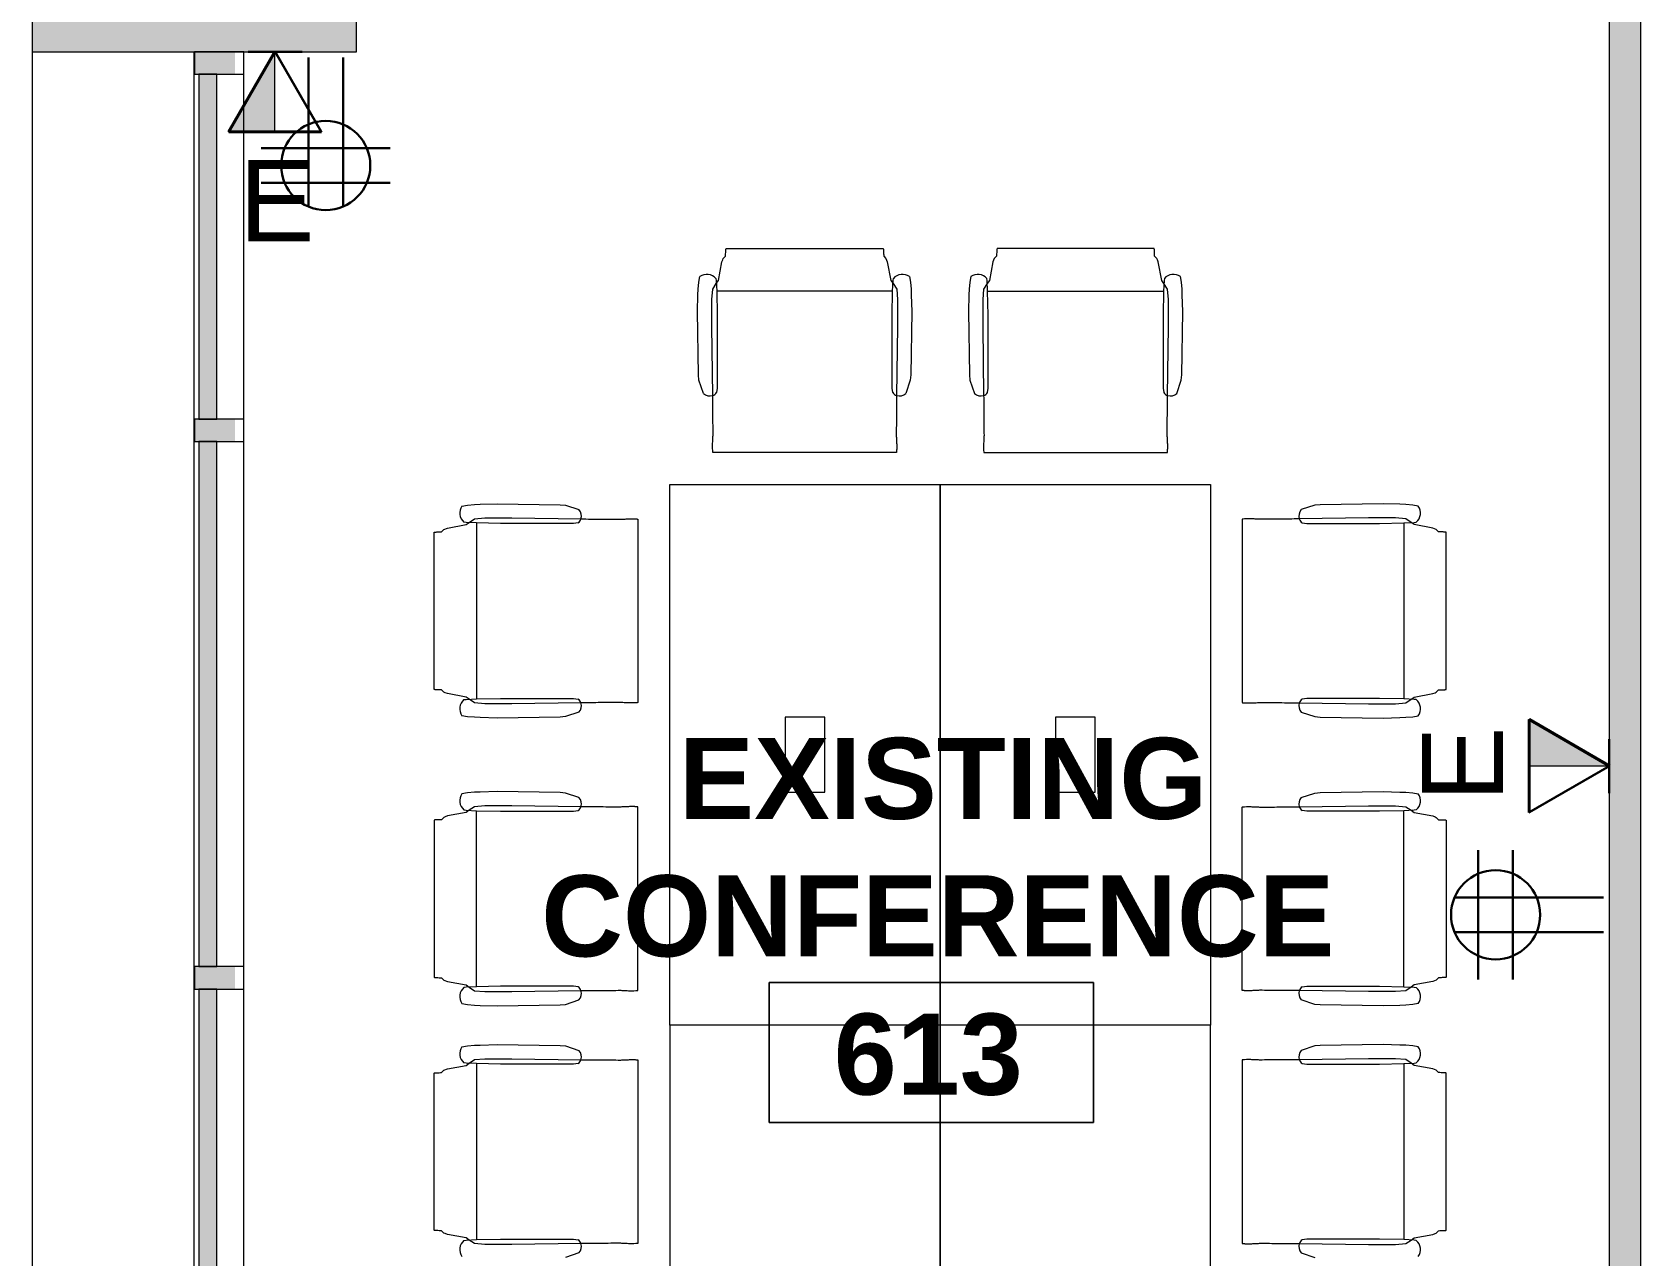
# Model space of a CAD drawing. Header units: inches. Extents: x 385 to 2249, y -1773 to -36.
# Drawn here: x 392.5 to 571, y -246.5 to -110.7 of the extents above; entities that cross this region are included whole.
import ezdxf

# ---------------------------------------------------------------- set-up
doc = ezdxf.new("R2010")
doc.units = ezdxf.units.IN
doc.header["$MEASUREMENT"] = 0
for name, color, linetype, lineweight in [('A-ANNO-NOTE', 131, 'Continuous', 30), ('A-AREA-IDEN', 2, 'Continuous', 9), ('A-DETL', 90, 'Continuous', 9), ('A-GLAZ-CURT', 52, 'Continuous', 13), ('A-GLAZ-CWMG', 51, 'Continuous', 13), ('A-WALL', 113, 'Continuous', 13), ('A-WALL-PATT', 111, 'Continuous', 13), ('I-FURN', 30, 'Continuous', 9), ('I-FURN-PNLS', 30, 'Continuous', 9), ('I-WALL', 2, 'Continuous', 13)]:
    doc.layers.add(name, color=color, linetype=linetype, lineweight=lineweight)
doc.styles.add('Swis721 Lt BT', font='swissl.ttf', dxfattribs={"height": 9})
doc.styles.add('Swis721 Lt BT_B', font='', dxfattribs={"height": 9})
doc.styles.get('Swis721 Lt BT_B').set_extended_font_data('Swis721 Lt BT', bold=True)

# ---------------------------------------------------------------- blocks, each defined once
blk = doc.blocks.new('System Panel - Glazed 2-5041578-Level 6 POWER _ SIGNAL')
at = {"layer": 'A-GLAZ-CURT', "lineweight": 9}
blk.add_hatch(color=7, dxfattribs=at).paths.add_polyline_path([(-19.13, 0.25), (19.13, 0.25), (19.13, 2.25), (-19.13, 2.25)], flags=0)
at = {"layer": 'A-GLAZ-CURT', "color": 8, "lineweight": 20}
for p, q in [((19.13, 2.25), (-19.13, 2.25)), ((-19.13, 2.25), (-19.13, 0.25)), ((19.13, 0.25), (19.13, 2.25)), ((-19.13, 0.25), (19.13, 0.25))]:
    blk.add_line(p, q, dxfattribs=at)
blk = doc.blocks.new('Rectangular Mullion - 2_5_ x 5_ rectangular-5019623-Level 6 POWER _ SIGNAL')
at = {"layer": 'A-GLAZ-CWMG', "lineweight": 9}
blk.add_hatch(color=7, dxfattribs=at).paths.add_polyline_path([(0, 1.76), (0, -2.75), (-2.5, -2.75), (-2.5, 1.76), (-1.23, 1.76)], flags=0)
at = {"layer": 'A-GLAZ-CWMG', "color": 8, "lineweight": 20}
for p, q in [((-2.5, 2.75), (0, 2.75)), ((-2.5, -2.75), (-2.5, 2.75)), ((0, 2.75), (0, -2.75)), ((0, -2.75), (-2.5, -2.75))]:
    blk.add_line(p, q, dxfattribs=at)
blk = doc.blocks.new('System Panel - Glazed 2-5123525-Level 6 POWER _ SIGNAL')
at = {"layer": 'A-GLAZ-CURT', "lineweight": 9}
blk.add_hatch(color=7, dxfattribs=at).paths.add_polyline_path([(-29.125, 0.25), (29.125, 0.25), (29.125, 2.25), (-29.125, 2.25)], flags=0)
at = {"layer": 'A-GLAZ-CURT', "color": 8, "lineweight": 20}
for p, q in [((29.125, 2.25), (-29.125, 2.25)), ((-29.125, 2.25), (-29.125, 0.25)), ((29.125, 0.25), (29.125, 2.25)), ((-29.125, 0.25), (29.125, 0.25))]:
    blk.add_line(p, q, dxfattribs=at)
blk = doc.blocks.new('System Panel - Glazed 2-5123496-Level 6 POWER _ SIGNAL')
at = {"layer": 'A-GLAZ-CURT', "lineweight": 9}
blk.add_hatch(color=7, dxfattribs=at).paths.add_polyline_path([(-28.375, 0.25), (28.375, 0.25), (28.375, 2.25), (-28.375, 2.25)], flags=0)
at = {"layer": 'A-GLAZ-CURT', "color": 8, "lineweight": 20}
for p, q in [((28.375, 2.25), (-28.375, 2.25)), ((-28.375, 2.25), (-28.375, 0.25)), ((28.375, 0.25), (28.375, 2.25)), ((-28.375, 0.25), (28.375, 0.25))]:
    blk.add_line(p, q, dxfattribs=at)
blk = doc.blocks.new('F - CONF TABLE _4 RECTANGULAR-12 CHAIRS_1 - F - CONF TABLE _4 RECTANGULAR-12 CHAIRS_-5385720-Level 6 POWER _ SIGNAL')
at = {"layer": 'I-FURN'}
for p, q in [((-22.75, 56.16), (-5.32, 56.16)), ((22.75, 56.16), (5.32, 56.16)), ((37.25, 56.16), (54.68, 56.16)), ((-23.61, 52.61), (-23.21, 54.68)), ((-23.21, 54.68), (-23.13, 54.92)), ((-23.13, 54.92), (-23.06, 55.06)), ((-23.06, 55.06), (-22.8, 55.32)), ((-5.26, 55.32), (-5.01, 55.06)), ((-5.01, 55.06), (-4.86, 54.68)), ((-4.86, 54.68), (-4.46, 52.61)), ((4.86, 54.68), (4.46, 52.61)), ((5.01, 55.06), (4.86, 54.68)), ((5.26, 55.32), (5.01, 55.06)), ((23.06, 55.06), (22.8, 55.32)), ((23.13, 54.92), (23.06, 55.06)), ((23.21, 54.68), (23.13, 54.92)), ((23.61, 52.61), (23.21, 54.68)), ((36.39, 52.61), (36.79, 54.68)), ((36.79, 54.68), (36.87, 54.92)), ((36.87, 54.92), (36.94, 55.06)), ((36.94, 55.06), (37.2, 55.32)), ((54.74, 55.32), (54.99, 55.06)), ((54.99, 55.06), (55.14, 54.68)), ((55.14, 54.68), (55.54, 52.61)), ((-24.24, 51.68), (-23.84, 52.28)), ((-23.88, 52.84), (-23.86, 52.61)), ((-23.86, 52.61), (-23.79, 51.45)), ((-23.84, 52.28), (-23.61, 52.61)), ((-4.46, 52.61), (-4.23, 52.28)), ((-4.27, 51.45), (-4.21, 52.61)), ((-4.23, 52.28), (-3.82, 51.68)), ((-4.21, 52.61), (-4.19, 52.84)), ((-2.41, 53.06), (-2.3, 52.45)), ((-2.3, 52.45), (-2.23, 51.68)), ((2.3, 52.45), (2.23, 51.68)), ((2.41, 53.06), (2.3, 52.45)), ((4.23, 52.28), (3.82, 51.68)), ((4.21, 52.61), (4.19, 52.84)), ((4.27, 51.45), (4.21, 52.61)), ((4.46, 52.61), (4.23, 52.28)), ((23.84, 52.28), (23.61, 52.61)), ((23.86, 52.61), (23.79, 51.45)), ((24.24, 51.68), (23.84, 52.28)), ((23.88, 52.84), (23.86, 52.61)), ((25.77, 52.45), (25.66, 53.06)), ((25.84, 51.68), (25.77, 52.45)), ((34.16, 51.68), (34.23, 52.45)), ((34.23, 52.45), (34.34, 53.06)), ((35.76, 51.68), (36.16, 52.28)), ((36.12, 52.84), (36.14, 52.61)), ((36.14, 52.61), (36.21, 51.45)), ((36.16, 52.28), (36.39, 52.61)), ((55.54, 52.61), (55.77, 52.28)), ((55.73, 51.45), (55.79, 52.61)), ((55.77, 52.28), (56.18, 51.68)), ((55.79, 52.61), (55.81, 52.84)), ((57.59, 53.06), (57.7, 52.45)), ((57.7, 52.45), (57.77, 51.68)), ((-24.35, 50.52), (-24.24, 51.68)), ((-24.35, 47.52), (-24.35, 50.52)), ((-23.79, 51.45), (-23.75, 48.77)), ((-4.27, 51.45), (-23.79, 51.45)), ((-4.32, 48.77), (-4.27, 51.45)), ((-3.82, 51.68), (-3.72, 50.52)), ((-3.72, 50.52), (-3.72, 47.52)), ((-2.23, 51.68), (-2.2, 51.03)), ((-2.2, 51.03), (-2.15, 49.17)), ((2.2, 51.03), (2.15, 49.17)), ((2.23, 51.68), (2.2, 51.03)), ((3.82, 51.68), (3.72, 50.52)), ((3.72, 50.52), (3.72, 47.52)), ((4.32, 48.77), (4.27, 51.45)), ((4.27, 51.45), (23.79, 51.45)), ((23.79, 51.45), (23.75, 48.77)), ((24.35, 50.52), (24.24, 51.68)), ((24.35, 47.52), (24.35, 50.52)), ((25.87, 51.03), (25.84, 51.68)), ((25.92, 49.17), (25.87, 51.03)), ((34.08, 49.17), (34.13, 51.03)), ((34.13, 51.03), (34.16, 51.68)), ((35.65, 50.52), (35.76, 51.68)), ((35.65, 47.52), (35.65, 50.52)), ((36.21, 51.45), (36.25, 48.77)), ((55.73, 51.45), (36.21, 51.45)), ((55.68, 48.77), (55.73, 51.45)), ((56.18, 51.68), (56.28, 50.52)), ((56.28, 50.52), (56.28, 47.52)), ((57.77, 51.68), (57.8, 51.03)), ((57.8, 51.03), (57.85, 49.17)), ((-23.75, 48.77), (-23.75, 40.68)), ((-4.32, 40.68), (-4.32, 48.77)), ((-2.15, 49.17), (-2.25, 42.17)), ((2.15, 49.17), (2.25, 42.17)), ((4.32, 40.68), (4.32, 48.77)), ((23.75, 48.77), (23.75, 40.68)), ((25.82, 42.17), (25.92, 49.17)), ((34.18, 42.17), (34.08, 49.17)), ((36.25, 48.77), (36.25, 40.68)), ((55.68, 40.68), (55.68, 48.77)), ((57.85, 49.17), (57.75, 42.17)), ((-24.24, 39.85), (-24.35, 47.52)), ((-3.72, 47.52), (-3.83, 39.85)), ((3.72, 47.52), (3.83, 39.85)), ((24.24, 39.85), (24.35, 47.52)), ((35.76, 39.85), (35.65, 47.52)), ((56.28, 47.52), (56.17, 39.85)), ((-25.27, 40.08), (-25.76, 41.58)), ((-2.31, 41.58), (-2.8, 40.08)), ((-2.25, 42.17), (-2.31, 41.58)), ((2.25, 42.17), (2.31, 41.58)), ((2.31, 41.58), (2.8, 40.08)), ((25.27, 40.08), (25.76, 41.58)), ((25.76, 41.58), (25.82, 42.17)), ((34.24, 41.58), (34.18, 42.17)), ((34.73, 40.08), (34.24, 41.58)), ((57.69, 41.58), (57.2, 40.08)), ((57.75, 42.17), (57.69, 41.58)), ((-23.75, 40.68), (-23.81, 40.18)), ((-4.26, 40.18), (-4.32, 40.68)), ((4.26, 40.18), (4.32, 40.68)), ((23.75, 40.68), (23.81, 40.18)), ((36.25, 40.68), (36.19, 40.18)), ((55.74, 40.18), (55.68, 40.68)), ((-3.86, 33.53), (-24.2, 33.53)), ((3.86, 33.53), (24.2, 33.53)), ((56.14, 33.53), (35.8, 33.53)), ((71.58, 26.76), (72.17, 26.82)), ((72.17, 26.82), (79.17, 26.92)), ((79.17, 26.92), (81.03, 26.87)), ((81.03, 26.87), (81.68, 26.84)), ((81.68, 26.84), (82.45, 26.77)), ((63.53, 4.86), (63.53, 25.2)), ((69.85, 25.24), (77.52, 25.35)), ((70.08, 26.27), (71.58, 26.76)), ((77.52, 25.35), (80.52, 25.35)), ((80.52, 25.35), (81.68, 25.24)), ((81.68, 25.24), (82.28, 24.84)), ((82.45, 26.77), (83.06, 26.66)), ((70.68, 24.75), (70.18, 24.81)), ((78.77, 24.75), (70.68, 24.75)), ((81.45, 24.79), (78.77, 24.75)), ((82.61, 24.86), (81.45, 24.79)), ((81.45, 5.27), (81.45, 24.79)), ((82.28, 24.84), (82.61, 24.61)), ((82.84, 24.88), (82.61, 24.86)), ((82.61, 24.61), (84.68, 24.21)), ((84.68, 24.21), (84.92, 24.13)), ((84.92, 24.13), (85.06, 24.06)), ((85.06, 24.06), (85.32, 23.8)), ((86.16, 23.75), (86.16, 6.32)), ((82.61, 5.46), (82.28, 5.23)), ((84.68, 5.86), (82.61, 5.46)), ((85.06, 6.01), (84.68, 5.86)), ((85.32, 6.26), (85.06, 6.01)), ((77.52, 4.72), (69.85, 4.83)), ((71.58, 3.31), (70.08, 3.8)), ((70.18, 5.26), (70.68, 5.32)), ((70.68, 5.32), (78.77, 5.32)), ((80.52, 4.72), (77.52, 4.72)), ((78.77, 5.32), (81.45, 5.27)), ((81.68, 4.82), (80.52, 4.72)), ((81.45, 5.27), (82.61, 5.21)), ((82.28, 5.23), (81.68, 4.82)), ((82.61, 5.21), (82.84, 5.19)), ((72.17, 3.25), (71.58, 3.31)), ((79.17, 3.15), (72.17, 3.25)), ((81.03, 3.2), (79.17, 3.15)), ((81.68, 3.23), (81.03, 3.2)), ((82.45, 3.3), (81.68, 3.23)), ((83.06, 3.41), (82.45, 3.3)), ((71.58, -3.31), (70.08, -3.8)), ((72.17, -3.25), (71.58, -3.31)), ((79.17, -3.15), (72.17, -3.25)), ((81.03, -3.2), (79.17, -3.15)), ((81.68, -3.23), (81.03, -3.2)), ((82.45, -3.3), (81.68, -3.23)), ((83.06, -3.41), (82.45, -3.3)), ((63.53, -4.86), (63.53, -25.2)), ((77.52, -4.72), (69.85, -4.83)), ((70.18, -5.26), (70.68, -5.32)), ((70.68, -5.32), (78.77, -5.32)), ((80.52, -4.72), (77.52, -4.72)), ((78.77, -5.32), (81.45, -5.27)), ((81.68, -4.82), (80.52, -4.72)), ((81.45, -5.27), (82.61, -5.21)), ((81.45, -5.27), (81.45, -24.79)), ((82.28, -5.23), (81.68, -4.82)), ((82.61, -5.46), (82.28, -5.23)), ((82.61, -5.21), (82.84, -5.19)), ((84.68, -5.86), (82.61, -5.46)), ((85.06, -6.01), (84.68, -5.86)), ((85.32, -6.26), (85.06, -6.01)), ((86.16, -23.75), (86.16, -6.32)), ((70.68, -24.75), (70.18, -24.81)), ((78.77, -24.75), (70.68, -24.75)), ((81.45, -24.79), (78.77, -24.75)), ((82.61, -24.86), (81.45, -24.79)), ((81.68, -25.24), (82.28, -24.84)), ((82.28, -24.84), (82.61, -24.61)), ((82.61, -24.61), (84.68, -24.21)), ((82.84, -24.88), (82.61, -24.86)), ((84.68, -24.21), (84.92, -24.13)), ((84.92, -24.13), (85.06, -24.06)), ((85.06, -24.06), (85.32, -23.8)), ((69.85, -25.24), (77.52, -25.35)), ((70.08, -26.27), (71.58, -26.76)), ((71.58, -26.76), (72.17, -26.82)), ((77.52, -25.35), (80.52, -25.35)), ((80.52, -25.35), (81.68, -25.24)), ((81.68, -26.84), (82.45, -26.77)), ((82.45, -26.77), (83.06, -26.66)), ((72.17, -26.82), (79.17, -26.92)), ((79.17, -26.92), (81.03, -26.87)), ((81.03, -26.87), (81.68, -26.84)), ((-3.86, -33.53), (-24.2, -33.53)), ((3.86, -33.53), (24.2, -33.53)), ((56.14, -33.53), (35.8, -33.53)), ((-25.27, -40.08), (-25.76, -41.58)), ((-24.24, -39.85), (-24.35, -47.52)), ((-23.75, -40.68), (-23.81, -40.18)), ((-23.75, -48.77), (-23.75, -40.68)), ((-4.26, -40.18), (-4.32, -40.68)), ((-4.32, -40.68), (-4.32, -48.77)), ((-3.72, -47.52), (-3.83, -39.85)), ((-2.31, -41.58), (-2.8, -40.08)), ((2.31, -41.58), (2.8, -40.08)), ((3.72, -47.52), (3.83, -39.85)), ((4.26, -40.18), (4.32, -40.68)), ((4.32, -40.68), (4.32, -48.77)), ((23.75, -40.68), (23.81, -40.18)), ((23.75, -48.77), (23.75, -40.68)), ((24.24, -39.85), (24.35, -47.52)), ((25.27, -40.08), (25.76, -41.58)), ((34.73, -40.08), (34.24, -41.58)), ((35.76, -39.85), (35.65, -47.52)), ((36.25, -40.68), (36.19, -40.18)), ((36.25, -48.77), (36.25, -40.68)), ((55.74, -40.18), (55.68, -40.68)), ((55.68, -40.68), (55.68, -48.77)), ((56.28, -47.52), (56.17, -39.85)), ((57.69, -41.58), (57.2, -40.08)), ((-2.25, -42.17), (-2.31, -41.58)), ((-2.15, -49.17), (-2.25, -42.17)), ((2.15, -49.17), (2.25, -42.17)), ((2.25, -42.17), (2.31, -41.58)), ((25.76, -41.58), (25.82, -42.17)), ((25.82, -42.17), (25.92, -49.17)), ((34.18, -42.17), (34.08, -49.17)), ((34.24, -41.58), (34.18, -42.17)), ((57.75, -42.17), (57.69, -41.58)), ((57.85, -49.17), (57.75, -42.17)), ((-24.35, -47.52), (-24.35, -50.52)), ((-3.72, -50.52), (-3.72, -47.52)), ((3.72, -50.52), (3.72, -47.52)), ((24.35, -47.52), (24.35, -50.52)), ((35.65, -47.52), (35.65, -50.52)), ((56.28, -50.52), (56.28, -47.52)), ((-23.79, -51.45), (-23.75, -48.77)), ((-4.32, -48.77), (-4.27, -51.45)), ((-2.2, -51.03), (-2.15, -49.17)), ((2.2, -51.03), (2.15, -49.17)), ((4.32, -48.77), (4.27, -51.45)), ((23.79, -51.45), (23.75, -48.77)), ((25.92, -49.17), (25.87, -51.03)), ((34.08, -49.17), (34.13, -51.03)), ((36.21, -51.45), (36.25, -48.77)), ((55.68, -48.77), (55.73, -51.45)), ((57.8, -51.03), (57.85, -49.17)), ((-24.35, -50.52), (-24.24, -51.68)), ((-24.24, -51.68), (-23.84, -52.28)), ((-23.86, -52.61), (-23.79, -51.45)), ((-4.27, -51.45), (-23.79, -51.45)), ((-4.27, -51.45), (-4.21, -52.61)), ((-4.23, -52.28), (-3.82, -51.68)), ((-3.82, -51.68), (-3.72, -50.52)), ((-2.3, -52.45), (-2.23, -51.68)), ((-2.23, -51.68), (-2.2, -51.03)), ((2.23, -51.68), (2.2, -51.03)), ((2.3, -52.45), (2.23, -51.68)), ((3.82, -51.68), (3.72, -50.52)), ((4.23, -52.28), (3.82, -51.68)), ((4.27, -51.45), (4.21, -52.61)), ((4.27, -51.45), (23.79, -51.45)), ((23.86, -52.61), (23.79, -51.45)), ((24.24, -51.68), (23.84, -52.28)), ((24.35, -50.52), (24.24, -51.68)), ((25.84, -51.68), (25.77, -52.45)), ((25.87, -51.03), (25.84, -51.68)), ((34.13, -51.03), (34.16, -51.68)), ((34.16, -51.68), (34.23, -52.45)), ((35.65, -50.52), (35.76, -51.68)), ((35.76, -51.68), (36.16, -52.28)), ((36.14, -52.61), (36.21, -51.45)), ((55.73, -51.45), (36.21, -51.45)), ((55.73, -51.45), (55.79, -52.61)), ((55.77, -52.28), (56.18, -51.68)), ((56.18, -51.68), (56.28, -50.52)), ((57.7, -52.45), (57.77, -51.68)), ((57.77, -51.68), (57.8, -51.03)), ((-23.88, -52.84), (-23.86, -52.61)), ((-23.84, -52.28), (-23.61, -52.61)), ((-23.61, -52.61), (-23.21, -54.68)), ((-4.86, -54.68), (-4.46, -52.61)), ((-4.46, -52.61), (-4.23, -52.28)), ((-4.21, -52.61), (-4.19, -52.84)), ((-2.41, -53.06), (-2.3, -52.45)), ((2.41, -53.06), (2.3, -52.45)), ((4.21, -52.61), (4.19, -52.84)), ((4.46, -52.61), (4.23, -52.28)), ((4.86, -54.68), (4.46, -52.61)), ((23.61, -52.61), (23.21, -54.68)), ((23.84, -52.28), (23.61, -52.61)), ((23.88, -52.84), (23.86, -52.61)), ((25.77, -52.45), (25.66, -53.06)), ((34.23, -52.45), (34.34, -53.06)), ((36.12, -52.84), (36.14, -52.61)), ((36.16, -52.28), (36.39, -52.61)), ((36.39, -52.61), (36.79, -54.68)), ((55.14, -54.68), (55.54, -52.61)), ((55.54, -52.61), (55.77, -52.28)), ((55.79, -52.61), (55.81, -52.84)), ((57.59, -53.06), (57.7, -52.45)), ((-23.21, -54.68), (-23.13, -54.92)), ((-23.13, -54.92), (-23.06, -55.06)), ((-23.06, -55.06), (-22.8, -55.32)), ((-5.26, -55.32), (-5.01, -55.06)), ((-5.01, -55.06), (-4.86, -54.68)), ((5.01, -55.06), (4.86, -54.68)), ((5.26, -55.32), (5.01, -55.06)), ((23.06, -55.06), (22.8, -55.32)), ((23.13, -54.92), (23.06, -55.06)), ((23.21, -54.68), (23.13, -54.92)), ((36.79, -54.68), (36.87, -54.92)), ((36.87, -54.92), (36.94, -55.06)), ((36.94, -55.06), (37.2, -55.32)), ((54.74, -55.32), (54.99, -55.06)), ((54.99, -55.06), (55.14, -54.68)), ((-22.75, -56.16), (-5.32, -56.16)), ((22.75, -56.16), (5.32, -56.16)), ((37.25, -56.16), (54.68, -56.16))]:
    blk.add_line(p, q, dxfattribs=at)
for centre, radius, start, end in [((-24.89, 51.99), 1.32, 40.065, 125.935), ((-3.18, 51.99), 1.32, 54.065, 139.935), ((3.18, 51.99), 1.32, 40.065, 125.935), ((24.89, 51.99), 1.32, 54.065, 139.935), ((35.11, 51.99), 1.32, 40.065, 125.935), ((56.82, 51.99), 1.32, 54.065, 139.935), ((-24.55, 40.93), 1.12, 229.743, 286.0891), ((-24.47, 40.6), 0.781, 286.8466, 327.6782), ((-3.6, 40.6), 0.781, 212.3218, 253.1534), ((-3.52, 40.93), 1.12, 253.9109, 310.257), ((3.52, 40.93), 1.12, 229.743, 286.0891), ((3.6, 40.6), 0.781, 286.8466, 327.6782), ((24.47, 40.6), 0.781, 212.3218, 253.1534), ((24.55, 40.93), 1.12, 253.9109, 310.257), ((35.45, 40.93), 1.12, 229.743, 286.0891), ((35.53, 40.6), 0.781, 286.8466, 327.6782), ((56.4, 40.6), 0.781, 212.3218, 253.1534), ((56.48, 40.93), 1.12, 253.9109, 310.257), ((70.93, 25.55), 1.12, 139.743, 196.0891), ((70.6, 25.47), 0.781, 196.8466, 237.6782), ((81.99, 25.89), 1.32, 310.065, 35.935), ((70.93, 4.52), 1.12, 163.9109, 220.257), ((70.6, 4.6), 0.781, 122.3218, 163.1534), ((81.99, 4.18), 1.32, 324.065, 49.935), ((81.99, -4.18), 1.32, 310.065, 35.935), ((70.93, -4.52), 1.12, 139.743, 196.0891), ((70.6, -4.6), 0.781, 196.8466, 237.6782), ((70.6, -25.47), 0.781, 122.3218, 163.1534), ((81.99, -25.89), 1.32, 324.065, 49.935), ((70.93, -25.55), 1.12, 163.9109, 220.257), ((-24.55, -40.93), 1.12, 73.9109, 130.257), ((-24.47, -40.6), 0.781, 32.3218, 73.1534), ((-3.6, -40.6), 0.781, 106.8466, 147.6782), ((-3.52, -40.93), 1.12, 49.743, 106.0891), ((3.52, -40.93), 1.12, 73.9109, 130.257), ((3.6, -40.6), 0.781, 32.3218, 73.1534), ((24.47, -40.6), 0.781, 106.8466, 147.6782), ((24.55, -40.93), 1.12, 49.743, 106.0891), ((35.45, -40.93), 1.12, 73.9109, 130.257), ((35.53, -40.6), 0.781, 32.3218, 73.1534), ((56.4, -40.6), 0.781, 106.8466, 147.6782), ((56.48, -40.93), 1.12, 49.743, 106.0891), ((-24.89, -51.99), 1.32, 234.065, 319.935), ((-3.18, -51.99), 1.32, 220.065, 305.935), ((3.18, -51.99), 1.32, 234.065, 319.935), ((24.89, -51.99), 1.32, 220.065, 305.935), ((35.11, -51.99), 1.32, 234.065, 319.935), ((56.82, -51.99), 1.32, 220.065, 305.935)]:
    blk.add_arc(centre, radius, start, end, dxfattribs=at)
for points, knots in [([(-22.8, 55.32), (-22.8, 55.37), (-22.8, 55.51), (-22.8, 55.69), (-22.79, 55.84), (-22.78, 55.94), (-22.78, 56.03), (-22.77, 56.09), (-22.76, 56.14), (-22.75, 56.16), (-22.75, 56.16)], [-1, -1, -1, -1, -0.888889, -0.666667, -0.555556, -0.444444, -0.333333, -0.222222, -0.111111, 0, 0, 0, 0]), ([(-5.32, 56.16), (-5.32, 56.16), (-5.31, 56.14), (-5.3, 56.09), (-5.29, 56), (-5.27, 55.78), (-5.27, 55.51), (-5.26, 55.32)], [-1, -1, -1, -1, -0.888889, -0.777778, -0.666667, -0.444444, 0, 0, 0, 0]), ([(5.32, 56.16), (5.32, 56.16), (5.31, 56.14), (5.3, 56.09), (5.29, 56.03), (5.29, 55.94), (5.28, 55.84), (5.27, 55.69), (5.27, 55.51), (5.26, 55.37), (5.26, 55.32)], [0, 0, 0, 0, 0.111111, 0.222222, 0.333333, 0.444444, 0.555556, 0.666667, 0.888889, 1, 1, 1, 1]), ([(22.8, 55.32), (22.8, 55.51), (22.79, 55.78), (22.78, 56), (22.77, 56.09), (22.76, 56.14), (22.75, 56.16), (22.75, 56.16)], [0, 0, 0, 0, 0.444444, 0.666667, 0.777778, 0.888889, 1, 1, 1, 1]), ([(37.2, 55.32), (37.2, 55.37), (37.2, 55.51), (37.2, 55.69), (37.21, 55.84), (37.22, 55.94), (37.22, 56.03), (37.23, 56.09), (37.24, 56.14), (37.25, 56.16), (37.25, 56.16)], [-1, -1, -1, -1, -0.888889, -0.666667, -0.555556, -0.444444, -0.333333, -0.222222, -0.111111, 0, 0, 0, 0]), ([(54.68, 56.16), (54.68, 56.16), (54.69, 56.14), (54.7, 56.09), (54.71, 56), (54.73, 55.78), (54.73, 55.51), (54.74, 55.32)], [-1, -1, -1, -1, -0.888889, -0.777778, -0.666667, -0.444444, 0, 0, 0, 0]), ([(-24.2, 33.53), (-24.21, 33.53), (-24.23, 33.6), (-24.25, 33.9), (-24.25, 34.23), (-24.25, 34.39), (-24.25, 34.47)], [-1, -1, -1, -1, -0.727273, -0.363636, -0.181818, 0, 0, 0, 0]), ([(-3.82, 34.47), (-3.82, 34.35), (-3.82, 34.14), (-3.82, 33.91), (-3.83, 33.77), (-3.83, 33.69), (-3.84, 33.62), (-3.85, 33.56), (-3.86, 33.53), (-3.86, 33.53), (-3.86, 33.53)], [-1, -1, -1, -1, -0.727273, -0.545455, -0.454545, -0.363636, -0.272727, -0.181818, -0.090909, 0, 0, 0, 0]), ([(3.82, 34.47), (3.82, 34.39), (3.82, 34.23), (3.82, 33.9), (3.84, 33.6), (3.86, 33.53), (3.86, 33.53)], [0, 0, 0, 0, 0.181818, 0.363636, 0.727273, 1, 1, 1, 1]), ([(24.2, 33.53), (24.21, 33.53), (24.21, 33.53), (24.22, 33.56), (24.23, 33.62), (24.23, 33.69), (24.24, 33.77), (24.25, 33.91), (24.25, 34.14), (24.25, 34.35), (24.25, 34.47)], [0, 0, 0, 0, 0.090909, 0.181818, 0.272727, 0.363636, 0.454545, 0.545455, 0.727273, 1, 1, 1, 1]), ([(35.8, 33.53), (35.79, 33.53), (35.77, 33.6), (35.75, 33.9), (35.75, 34.23), (35.75, 34.39), (35.75, 34.47)], [-1, -1, -1, -1, -0.727273, -0.363636, -0.181818, 0, 0, 0, 0]), ([(56.18, 34.47), (56.18, 34.35), (56.18, 34.14), (56.18, 33.91), (56.17, 33.77), (56.17, 33.69), (56.16, 33.62), (56.15, 33.56), (56.14, 33.53), (56.14, 33.53), (56.14, 33.53)], [-1, -1, -1, -1, -0.727273, -0.545455, -0.454545, -0.363636, -0.272727, -0.181818, -0.090909, 0, 0, 0, 0]), ([(63.53, 25.2), (63.53, 25.21), (63.6, 25.23), (63.9, 25.25), (64.23, 25.25), (64.39, 25.25), (64.47, 25.25)], [-1, -1, -1, -1, -0.727273, -0.363636, -0.181818, 0, 0, 0, 0]), ([(85.32, 23.8), (85.37, 23.8), (85.51, 23.8), (85.69, 23.8), (85.84, 23.79), (85.94, 23.78), (86.03, 23.78), (86.09, 23.77), (86.14, 23.76), (86.16, 23.75), (86.16, 23.75)], [-1, -1, -1, -1, -0.888889, -0.666667, -0.555556, -0.444444, -0.333333, -0.222222, -0.111111, 0, 0, 0, 0]), ([(86.16, 6.32), (86.16, 6.32), (86.14, 6.31), (86.09, 6.3), (86, 6.29), (85.78, 6.27), (85.51, 6.27), (85.32, 6.26)], [-1, -1, -1, -1, -0.888889, -0.777778, -0.666667, -0.444444, 0, 0, 0, 0]), ([(64.47, 4.82), (64.35, 4.82), (64.14, 4.82), (63.91, 4.82), (63.77, 4.83), (63.69, 4.83), (63.62, 4.84), (63.56, 4.85), (63.53, 4.86), (63.53, 4.86), (63.53, 4.86)], [-1, -1, -1, -1, -0.727273, -0.545455, -0.454545, -0.363636, -0.272727, -0.181818, -0.090909, 0, 0, 0, 0]), ([(64.47, -4.82), (64.39, -4.82), (64.23, -4.82), (63.9, -4.82), (63.6, -4.84), (63.53, -4.86), (63.53, -4.86)], [0, 0, 0, 0, 0.181818, 0.363636, 0.727273, 1, 1, 1, 1]), ([(86.16, -6.32), (86.16, -6.32), (86.14, -6.31), (86.09, -6.3), (86.03, -6.29), (85.94, -6.29), (85.84, -6.28), (85.69, -6.27), (85.51, -6.27), (85.37, -6.26), (85.32, -6.26)], [0, 0, 0, 0, 0.111111, 0.222222, 0.333333, 0.444444, 0.555556, 0.666667, 0.888889, 1, 1, 1, 1]), ([(85.32, -23.8), (85.51, -23.8), (85.78, -23.79), (86, -23.78), (86.09, -23.77), (86.14, -23.76), (86.16, -23.75), (86.16, -23.75)], [0, 0, 0, 0, 0.444444, 0.666667, 0.777778, 0.888889, 1, 1, 1, 1]), ([(63.53, -25.2), (63.53, -25.21), (63.53, -25.21), (63.56, -25.22), (63.62, -25.23), (63.69, -25.23), (63.77, -25.24), (63.91, -25.25), (64.14, -25.25), (64.35, -25.25), (64.47, -25.25)], [0, 0, 0, 0, 0.090909, 0.181818, 0.272727, 0.363636, 0.454545, 0.545455, 0.727273, 1, 1, 1, 1]), ([(-24.2, -33.53), (-24.21, -33.53), (-24.21, -33.53), (-24.22, -33.56), (-24.23, -33.62), (-24.23, -33.69), (-24.24, -33.77), (-24.25, -33.91), (-24.25, -34.14), (-24.25, -34.35), (-24.25, -34.47)], [0, 0, 0, 0, 0.090909, 0.181818, 0.272727, 0.363636, 0.454545, 0.545455, 0.727273, 1, 1, 1, 1]), ([(-3.82, -34.47), (-3.82, -34.39), (-3.82, -34.23), (-3.82, -33.9), (-3.84, -33.6), (-3.86, -33.53), (-3.86, -33.53)], [0, 0, 0, 0, 0.181818, 0.363636, 0.727273, 1, 1, 1, 1]), ([(3.82, -34.47), (3.82, -34.35), (3.82, -34.14), (3.82, -33.91), (3.83, -33.77), (3.83, -33.69), (3.84, -33.62), (3.85, -33.56), (3.86, -33.53), (3.86, -33.53), (3.86, -33.53)], [-1, -1, -1, -1, -0.727273, -0.545455, -0.454545, -0.363636, -0.272727, -0.181818, -0.090909, 0, 0, 0, 0]), ([(24.2, -33.53), (24.21, -33.53), (24.23, -33.6), (24.25, -33.9), (24.25, -34.23), (24.25, -34.39), (24.25, -34.47)], [-1, -1, -1, -1, -0.727273, -0.363636, -0.181818, 0, 0, 0, 0]), ([(35.8, -33.53), (35.79, -33.53), (35.79, -33.53), (35.78, -33.56), (35.77, -33.62), (35.77, -33.69), (35.76, -33.77), (35.75, -33.91), (35.75, -34.14), (35.75, -34.35), (35.75, -34.47)], [0, 0, 0, 0, 0.090909, 0.181818, 0.272727, 0.363636, 0.454545, 0.545455, 0.727273, 1, 1, 1, 1]), ([(56.18, -34.47), (56.18, -34.39), (56.18, -34.23), (56.18, -33.9), (56.16, -33.6), (56.14, -33.53), (56.14, -33.53)], [0, 0, 0, 0, 0.181818, 0.363636, 0.727273, 1, 1, 1, 1]), ([(-22.8, -55.32), (-22.8, -55.51), (-22.79, -55.78), (-22.78, -56), (-22.77, -56.09), (-22.76, -56.14), (-22.75, -56.16), (-22.75, -56.16)], [0, 0, 0, 0, 0.444444, 0.666667, 0.777778, 0.888889, 1, 1, 1, 1]), ([(-5.32, -56.16), (-5.32, -56.16), (-5.31, -56.14), (-5.3, -56.09), (-5.29, -56.03), (-5.29, -55.94), (-5.28, -55.84), (-5.27, -55.69), (-5.27, -55.51), (-5.26, -55.37), (-5.26, -55.32)], [0, 0, 0, 0, 0.111111, 0.222222, 0.333333, 0.444444, 0.555556, 0.666667, 0.888889, 1, 1, 1, 1]), ([(5.32, -56.16), (5.32, -56.16), (5.31, -56.14), (5.3, -56.09), (5.29, -56), (5.27, -55.78), (5.27, -55.51), (5.26, -55.32)], [-1, -1, -1, -1, -0.888889, -0.777778, -0.666667, -0.444444, 0, 0, 0, 0]), ([(22.8, -55.32), (22.8, -55.37), (22.8, -55.51), (22.8, -55.69), (22.79, -55.84), (22.78, -55.94), (22.78, -56.03), (22.77, -56.09), (22.76, -56.14), (22.75, -56.16), (22.75, -56.16)], [-1, -1, -1, -1, -0.888889, -0.666667, -0.555556, -0.444444, -0.333333, -0.222222, -0.111111, 0, 0, 0, 0]), ([(37.2, -55.32), (37.2, -55.51), (37.21, -55.78), (37.22, -56), (37.23, -56.09), (37.24, -56.14), (37.25, -56.16), (37.25, -56.16)], [0, 0, 0, 0, 0.444444, 0.666667, 0.777778, 0.888889, 1, 1, 1, 1]), ([(54.68, -56.16), (54.68, -56.16), (54.69, -56.14), (54.7, -56.09), (54.71, -56.03), (54.71, -55.94), (54.72, -55.84), (54.73, -55.69), (54.73, -55.51), (54.74, -55.37), (54.74, -55.32)], [0, 0, 0, 0, 0.111111, 0.222222, 0.333333, 0.444444, 0.555556, 0.666667, 0.888889, 1, 1, 1, 1])]:
    blk.add_open_spline(points, degree=3, knots=knots, dxfattribs=at)
for points in [[(-24.2, 35.44), (-24.2, 36.18), (-24.21, 37.66), (-24.23, 39.12), (-24.24, 39.85)], [(-3.83, 39.85), (-3.84, 39.12), (-3.85, 37.66), (-3.86, 36.18), (-3.87, 35.44)], [(3.83, 39.85), (3.84, 39.12), (3.85, 37.66), (3.86, 36.18), (3.87, 35.44)], [(24.2, 35.44), (24.2, 36.18), (24.21, 37.66), (24.23, 39.12), (24.24, 39.85)], [(35.8, 35.44), (35.8, 36.18), (35.79, 37.66), (35.77, 39.12), (35.76, 39.85)], [(56.17, 39.85), (56.16, 39.12), (56.15, 37.66), (56.14, 36.18), (56.13, 35.44)], [(-24.25, 34.47), (-24.24, 34.63), (-24.23, 34.96), (-24.21, 35.28), (-24.2, 35.44)], [(-3.87, 35.44), (-3.86, 35.28), (-3.84, 34.96), (-3.83, 34.63), (-3.82, 34.47)], [(3.87, 35.44), (3.86, 35.28), (3.84, 34.96), (3.83, 34.63), (3.82, 34.47)], [(24.25, 34.47), (24.24, 34.63), (24.23, 34.96), (24.21, 35.28), (24.2, 35.44)], [(35.75, 34.47), (35.76, 34.63), (35.77, 34.96), (35.79, 35.28), (35.8, 35.44)], [(56.13, 35.44), (56.14, 35.28), (56.16, 34.96), (56.17, 34.63), (56.18, 34.47)], [(64.47, 25.25), (64.63, 25.24), (64.96, 25.23), (65.28, 25.21), (65.44, 25.2)], [(65.44, 25.2), (66.18, 25.2), (67.66, 25.21), (69.12, 25.23), (69.85, 25.24)], [(65.44, 4.87), (65.28, 4.86), (64.96, 4.84), (64.63, 4.83), (64.47, 4.82)], [(69.85, 4.83), (69.12, 4.84), (67.66, 4.85), (66.18, 4.86), (65.44, 4.87)], [(65.44, -4.87), (65.28, -4.86), (64.96, -4.84), (64.63, -4.83), (64.47, -4.82)], [(69.85, -4.83), (69.12, -4.84), (67.66, -4.85), (66.18, -4.86), (65.44, -4.87)], [(64.47, -25.25), (64.63, -25.24), (64.96, -25.23), (65.28, -25.21), (65.44, -25.2)], [(65.44, -25.2), (66.18, -25.2), (67.66, -25.21), (69.12, -25.23), (69.85, -25.24)], [(-24.25, -34.47), (-24.24, -34.63), (-24.23, -34.96), (-24.21, -35.28), (-24.2, -35.44)], [(-24.2, -35.44), (-24.2, -36.18), (-24.21, -37.66), (-24.23, -39.12), (-24.24, -39.85)], [(-3.87, -35.44), (-3.86, -35.28), (-3.84, -34.96), (-3.83, -34.63), (-3.82, -34.47)], [(-3.83, -39.85), (-3.84, -39.12), (-3.85, -37.66), (-3.86, -36.18), (-3.87, -35.44)], [(3.87, -35.44), (3.86, -35.28), (3.84, -34.96), (3.83, -34.63), (3.82, -34.47)], [(3.83, -39.85), (3.84, -39.12), (3.85, -37.66), (3.86, -36.18), (3.87, -35.44)], [(24.25, -34.47), (24.24, -34.63), (24.23, -34.96), (24.21, -35.28), (24.2, -35.44)], [(24.2, -35.44), (24.2, -36.18), (24.21, -37.66), (24.23, -39.12), (24.24, -39.85)], [(35.75, -34.47), (35.76, -34.63), (35.77, -34.96), (35.79, -35.28), (35.8, -35.44)], [(35.8, -35.44), (35.8, -36.18), (35.79, -37.66), (35.77, -39.12), (35.76, -39.85)], [(56.13, -35.44), (56.14, -35.28), (56.16, -34.96), (56.17, -34.63), (56.18, -34.47)], [(56.17, -39.85), (56.16, -39.12), (56.15, -37.66), (56.14, -36.18), (56.13, -35.44)]]:
    blk.add_open_spline(points, degree=3, dxfattribs=at)
at = {"layer": 'I-FURN-PNLS'}
for p, q in [((0, 30), (-60, 30)), ((0, 0), (0, 30)), ((0, 30), (60, 30)), ((0, 0), (0, 30)), ((60, 30), (60, 0)), ((25.84, 17.19), (25.84, 12.81)), ((34.16, 17.19), (25.84, 17.19)), ((34.16, 12.81), (34.16, 17.19)), ((25.84, 12.81), (34.16, 12.81)), ((0, 0), (-60, 0)), ((-60, 0), (0, 0)), ((0, -30), (0, 0)), ((0, 0), (60, 0)), ((60, 0), (0, 0)), ((0, -30), (0, 0)), ((60, 0), (60, -30)), ((25.84, -12.81), (25.84, -17.19)), ((34.16, -12.81), (25.84, -12.81)), ((34.16, -17.19), (34.16, -12.81)), ((25.84, -17.19), (34.16, -17.19)), ((-60, -30), (0, -30)), ((60, -30), (0, -30))]:
    blk.add_line(p, q, dxfattribs=at)
blk = doc.blocks.new('Walls 123 - Walls 1-5527625-Level 6 POWER _ SIGNAL')
at = {"layer": 'A-WALL', "lineweight": 9}
h = blk.add_hatch(color=7, dxfattribs=at)
h.paths.add_polyline_path([(59.47, -481.89), (59.44, -445.95), (23.47, -445.95), (23.47, -481.89), (41.45, -481.89)], flags=0)
h.paths.add_polyline_path([(53.3, -475.4), (29.44, -475.4), (29.44, -451.99), (53.3, -451.99)], flags=0)
at = {"layer": 'A-WALL', "color": 8, "lineweight": 20}
for p, q in [((59.47, -445.95), (23.47, -445.95)), ((23.47, -445.95), (23.47, -481.89)), ((59.47, -481.89), (59.47, -445.95)), ((29.44, -452.64), (29.44, -451.99)), ((29.44, -451.99), (53.3, -451.99)), ((53.3, -451.99), (53.3, -475.4)), ((29.44, -475.4), (29.44, -474.64)), ((53.3, -475.4), (29.44, -475.4)), ((23.47, -481.89), (59.47, -481.89))]:
    blk.add_line(p, q, dxfattribs=at)
blk = doc.blocks.new('Walls 81 - Walls 3-5789354-Level 6 POWER _ SIGNAL')
at = {"layer": 'A-WALL', "lineweight": 9}
for p, q in [((40.36, -1605.91), (40.36, -2559.92)), ((58.34, -2049.92), (58.34, -1605.91))]:
    blk.add_line(p, q, dxfattribs=at)
blk = doc.blocks.new('Room Tag - Room Name and Number-3379422-Level 6 POWER _ SIGNAL')
at = {"layer": 'A-AREA-IDEN'}
for p, q in [((-0.1881, -0.1636), (-0.1881, -0.0018)), ((-0.1881, -0.0018), (0.1869, -0.0018)), ((0.1869, -0.0018), (-0.1881, -0.0018)), ((-0.1881, -0.0018), (-0.1881, -0.1636)), ((0.1869, -0.0018), (0.1869, -0.1636)), ((0.1869, -0.1636), (0.1869, -0.0018)), ((0.1869, -0.1636), (-0.1881, -0.1636)), ((-0.1881, -0.1636), (0.1869, -0.1636))]:
    blk.add_line(p, q, dxfattribs=at)

msp = doc.modelspace()

# ---------------------------------------------------------------- hatches: boundary and pattern name
at = {"layer": 'A-ANNO-NOTE', "lineweight": 9}
for points in [[(419.39, -121.75), (419.39, -112.82), (414.24, -121.75)], [(567.54, -192.1), (558.61, -186.94), (558.61, -192.1), (565.28, -192.1)]]:
    msp.add_hatch(color=256, dxfattribs=at).paths.add_polyline_path(points, flags=0)
at = {"layer": 'A-WALL-PATT', "lineweight": 9}
h = msp.add_hatch(color=7, dxfattribs=at)
h.paths.add_polyline_path([(570.97, -337.14), (570.97, -329.39), (567.47, -329.39), (567.47, -337.14)], flags=0)
h.paths.add_polyline_path([(567.47, -267.39), (570.97, -267.39), (570.97, -100.39), (567.47, -100.39), (567.47, -219.09)], flags=0)

# ---------------------------------------------------------------- linework, layer by layer
at = {"layer": 'A-ANNO-NOTE', "lineweight": 9}
for p, q in [((419.39, -112.82), (414.24, -121.75)), ((419.39, -121.75), (419.39, -112.82)), ((414.24, -121.75), (419.39, -121.75)), ((567.54, -192.1), (558.61, -186.94)), ((558.61, -186.94), (558.61, -192.1)), ((558.61, -192.1), (567.54, -192.1))]:
    msp.add_line(p, q, dxfattribs=at)
at = {"layer": 'A-ANNO-NOTE'}
for p, q in [((419.39, -112.82), (414.24, -121.75)), ((419.43, -112.89), (414.28, -121.82)), ((416.43, -112.89), (422.43, -112.89)), ((419.39, -112.82), (424.55, -121.75)), ((419.43, -112.89), (424.59, -121.82)), ((423.12, -113.54), (423.12, -130.07)), ((426.96, -113.54), (426.96, -130.07)), ((424.55, -121.75), (414.24, -121.75)), ((424.59, -121.82), (414.28, -121.82)), ((432.21, -123.59), (417.87, -123.59)), ((432.21, -127.42), (417.87, -127.42)), ((567.47, -192.14), (558.54, -186.98)), ((558.54, -197.29), (558.54, -186.98)), ((567.54, -192.1), (558.61, -186.94)), ((558.61, -197.25), (558.61, -186.94)), ((567.47, -189.14), (567.47, -195.14)), ((567.47, -192.14), (558.54, -197.29)), ((567.54, -192.1), (558.61, -197.25)), ((552.94, -215.82), (552.94, -201.47)), ((556.77, -215.82), (556.77, -201.47)), ((566.82, -206.73), (550.29, -206.73)), ((566.82, -210.56), (550.29, -210.56))]:
    msp.add_line(p, q, dxfattribs=at)
for centre in [(425.04, -125.5), (554.86, -208.64)]:
    msp.add_circle(centre, 4.95, dxfattribs=at)
at = {"layer": 'A-DETL', "lineweight": 13}
msp.add_line((415.97, -1064.14), (415.97, -114.14), dxfattribs=at)
at = {"layer": 'I-WALL', "color": 8, "lineweight": 20}
for p, q in [((567.47, -100.39), (567.47, -267.39)), ((570.97, -267.39), (570.97, -100.39))]:
    msp.add_line(p, q, dxfattribs=at)

# ---------------------------------------------------------------- block references
at = {"layer": 'A-AREA-IDEN', "xscale": 95.99999999999994, "yscale": 95.99999999999994, "zscale": 95.99999999999994}
msp.add_blockref('Room Tag - Room Name and Number-3379422-Level 6 POWER _ SIGNAL', (492.31, -215.99), dxfattribs=at)
at = {"layer": 'A-GLAZ-CURT', "lineweight": 9, "rotation": 89.9999999999994}
for name, p in [('System Panel - Glazed 2-5041578-Level 6 POWER _ SIGNAL', (413.22, -134.51)), ('System Panel - Glazed 2-5123525-Level 6 POWER _ SIGNAL', (413.22, -185.26)), ('System Panel - Glazed 2-5123496-Level 6 POWER _ SIGNAL', (413.22, -245.26))]:
    msp.add_blockref(name, p, dxfattribs=at)
at = {"layer": 'A-GLAZ-CWMG', "lineweight": 9, "extrusion": (0, 0, -1), "rotation": 90.0000000000006}
for p in [(-413.22, -112.89), (-413.22, -153.64), (-413.22, -214.39)]:
    msp.add_blockref('Rectangular Mullion - 2_5_ x 5_ rectangular-5019623-Level 6 POWER _ SIGNAL', p, dxfattribs=at)
at = {"layer": 'A-WALL', "lineweight": 9}
for name, p in [('Walls 123 - Walls 1-5527625-Level 6 POWER _ SIGNAL', (369, 369)), ('Walls 81 - Walls 3-5789354-Level 6 POWER _ SIGNAL', (352.11, 1493.03))]:
    msp.add_blockref(name, p, dxfattribs=at)
at = {"layer": 'I-FURN', "rotation": 89.99999999999979}
msp.add_blockref('F - CONF TABLE _4 RECTANGULAR-12 CHAIRS_1 - F - CONF TABLE _4 RECTANGULAR-12 CHAIRS_-5385720-Level 6 POWER _ SIGNAL', (493.22, -220.89), dxfattribs=at)

# ---------------------------------------------------------------- texts
at = {"layer": 'A-ANNO-NOTE', "lineweight": 9, "insert": (415.43, -124.91), "char_height": 9, "width": 9.393, "attachment_point": 1, "style": 'Swis721 Lt BT'}
msp.add_mtext('E', dxfattribs=at)
at = {"layer": 'A-ANNO-NOTE', "lineweight": 9, "insert": (546.68, -196.14), "char_height": 9, "width": 9.393, "attachment_point": 1, "rotation": 90, "style": 'Swis721 Lt BT'}
msp.add_mtext('E', dxfattribs=at)
at = {"layer": 'A-AREA-IDEN', "char_height": 9, "attachment_point": 1, "style": 'Swis721 Lt BT_B'}
for s, insert, width in [('EXISTING', (464.2, -189.01), 68.175), ('CONFERENCE', (448.95, -204.26), 104.838), ('613', (481.41, -219.6), 25.452)]:
    msp.add_mtext(s, dxfattribs=dict(at, insert=insert, width=width))

doc.saveas('drawing.dxf')
